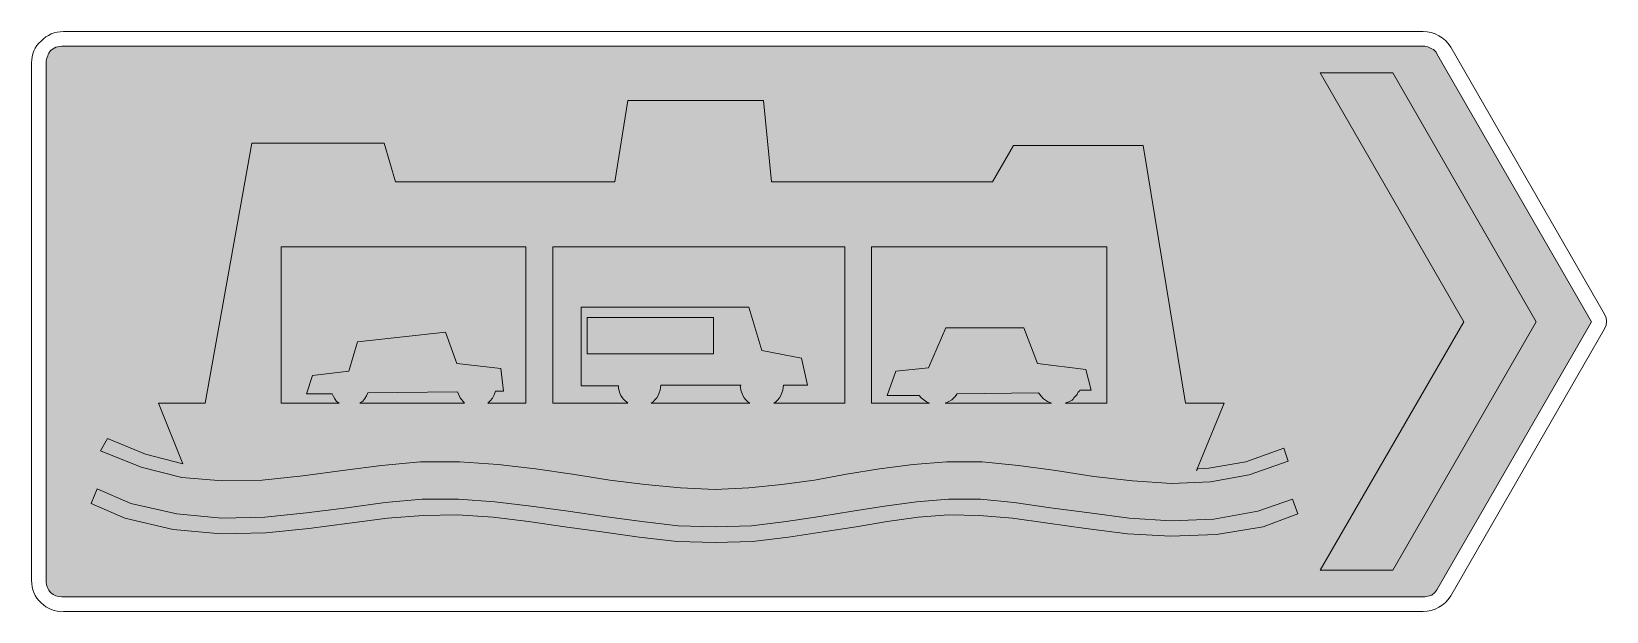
# Model space of a CAD drawing. Header units: metres. Extents: x 10 to 557, y 36 to 238.
import ezdxf

# ---------------------------------------------------------------- set-up
doc = ezdxf.new("R2010")
doc.units = ezdxf.units.M
for name, color, linetype, true_color in [('FILL_BLACK_000000', 7, 'Continuous', 0x000000), ('FILL_WHITE_FFFFFF', 7, 'Continuous', 0xffffff), ('STROKE_BLACK_000000', 7, 'Continuous', 0x000000), ('STROKE_WHITE_FFFFFF', 7, 'Continuous', 0xffffff)]:
    doc.layers.add(name, color=color, linetype=linetype, true_color=true_color)

msp = doc.modelspace()

# ---------------------------------------------------------------- hatches: boundary and pattern name
at = {"layer": 'FILL_BLACK_000000', "true_color": 0x000000}
h = msp.add_hatch(color=7, dxfattribs=at)
h.dxf.hatch_style = 1
h.paths.add_polyline_path([(551.55, 136.8), (497.85, 43.8), (497.18, 42.9), (496.05, 42), (494.74, 41.59), (493.65, 41.4), (20.55, 41.4), (19.48, 41.47), (18.49, 41.7), (17.55, 42.16), (16.65, 42.9), (16.04, 43.67), (15.56, 44.59), (15.26, 45.56), (15.15, 46.5), (15.15, 227.1), (15.15, 227.4), (15.34, 228.3), (15.75, 229.2), (15.85, 229.65), (16.09, 230.1), (16.65, 231), (18.45, 232.2), (20.55, 232.5), (493.65, 232.5), (494.74, 232.28), (496.05, 231.6), (496.67, 231.32), (497.18, 230.93), (497.57, 230.42), (497.85, 229.8), (551.55, 136.8)])
at = {"layer": 'FILL_WHITE_FFFFFF', "true_color": 0xffffff}
h = msp.add_hatch(color=7, dxfattribs=at)
h.dxf.hatch_style = 1
h.paths.add_polyline_path([(482.55, 50.7), (457.35, 50.7), (507.15, 136.8), (457.35, 223.2), (482.55, 223.2), (532.35, 136.8), (482.55, 50.7)])
h = msp.add_hatch(color=7, dxfattribs=at)
h.dxf.hatch_style = 1
h.paths.add_polyline_path([(418.65, 86.1), (431.55, 88.2), (444.75, 93), (446.25, 88.5), (432.75, 83.7), (419.25, 81.3), (405.75, 80.7), (392.25, 81.6), (378.75, 83.1), (365.55, 85.2), (352.65, 87), (340.05, 88.2), (327.75, 88.2), (316.05, 87.3), (304.35, 85.8), (292.95, 84), (281.85, 81.9), (270.45, 80.4), (259.05, 79.2), (247.35, 78.6), (235.35, 79.2), (223.05, 80.4), (210.75, 81.9), (197.85, 84), (184.95, 85.8), (172.05, 87.3), (158.55, 88.2), (145.05, 88.2), (131.55, 87), (118.05, 85.2), (104.25, 83.4), (90.15, 81.9), (76.35, 81.6), (62.25, 82.8), (48.15, 86.4), (34.05, 92.1), (36.45, 96.3), (49.65, 90.9), (62.55, 87.6), (54.15, 108.6), (70.35, 108.6), (86.55, 198.9), (132.45, 198.9), (136.35, 185.4), (212.55, 185.4), (217.05, 213.6), (264.15, 213.6), (266.85, 185.4), (343.65, 185.4), (350.85, 198), (395.85, 198), (410.55, 108.6), (424.05, 108.6), (414.45, 85.2), (414.75, 85.8), (418.65, 86.1)])
h.paths.add_polyline_path([(202.95, 125.7), (246.75, 125.7), (246.75, 138.3), (202.95, 138.3), (202.95, 125.7)], flags=16)
h.paths.add_polyline_path([(330.56, 110.85), (329.55, 109.8), (328.24, 109.09), (327.15, 108.6), (364.05, 108.6), (362.7, 109.24), (361.35, 110.1), (360.45, 111.04), (359.55, 112.2), (331.35, 111.9), (330.56, 110.85)], flags=16)
h.paths.add_polyline_path([(256.56, 112.2), (256.28, 113.1), (256.11, 114), (256.05, 114.9), (228.45, 114.9), (228.39, 114), (228.23, 113.1), (227.94, 112.2), (227.55, 111.3), (227.05, 110.46), (226.46, 109.73), (225.82, 109.11), (225.15, 108.6), (259.35, 108.6), (258.68, 109.11), (258.04, 109.73), (257.45, 110.46), (256.95, 111.3), (256.56, 112.2)], flags=16)
h.paths.add_polyline_path([(126.29, 111.13), (125.74, 110.18), (125.02, 109.33), (124.05, 108.6), (160.35, 108.6), (158.85, 110.4), (157.95, 112.5), (126.75, 112.2), (126.29, 111.13)], flags=16)
h.paths.add_polyline_path([(114.45, 111.9), (105.45, 111.9), (107.55, 118.2), (120.15, 119.7), (123.15, 129.9), (153.75, 133.2), (157.65, 122.4), (172.95, 120.6), (173.85, 112.8), (171.15, 112.8), (170.64, 111.51), (170.03, 110.36), (169.29, 109.38), (168.45, 108.6), (181.65, 108.6), (181.65, 162.9), (96.75, 162.9), (96.75, 108.6), (116.85, 108.6), (115.95, 109.2), (115.35, 110.1), (114.9, 110.89), (114.45, 111.9)], flags=16)
h.paths.add_polyline_path([(301.65, 162.9), (301.65, 108.6), (321.75, 108.6), (320.68, 109.11), (319.73, 109.73), (318.88, 110.46), (318.15, 111.3), (307.05, 111.3), (310.05, 119.7), (321.45, 120.9), (327.45, 134.7), (354.45, 134.7), (359.25, 122.4), (376.05, 120.3), (377.85, 113.1), (373.95, 113.1), (373.65, 112.69), (373.53, 112.55), (373.35, 112.5), (373.05, 111.6), (371.85, 110.4), (371.57, 110), (371.21, 109.69), (370.35, 109.2), (369.71, 108.9), (368.85, 108.6), (383.25, 108.6), (383.25, 162.9), (301.65, 162.9)], flags=16)
h.paths.add_polyline_path([(292.35, 162.9), (190.95, 162.9), (190.95, 108.6), (217.05, 108.6), (215.65, 109.83), (215.08, 110.52), (214.61, 111.26), (214.24, 112.04), (213.97, 112.86), (213.81, 113.71), (213.75, 114.6), (200.85, 114.6), (200.85, 141.9), (259.05, 141.9), (263.55, 126.9), (277.35, 124.2), (279.45, 114.9), (271.05, 114.9), (270.99, 114), (270.83, 113.1), (270.54, 112.2), (270.15, 111.3), (269.65, 110.46), (269.06, 109.73), (268.42, 109.11), (267.75, 108.6), (292.35, 108.6), (292.35, 162.9)], flags=16)
h = msp.add_hatch(color=7, dxfattribs=at)
h.dxf.hatch_style = 1
h.paths.add_polyline_path([(32.85, 78.9), (44.55, 73.8), (60.45, 70.2), (76.05, 68.7), (91.05, 69), (105.45, 70.5), (119.55, 72.3), (132.75, 74.1), (145.65, 75.3), (158.25, 75.3), (170.85, 74.4), (183.45, 72.9), (196.35, 71.1), (208.95, 69.3), (221.85, 67.5), (234.45, 66), (247.35, 65.7), (259.95, 66), (271.95, 67.5), (283.65, 69.3), (295.05, 71.1), (306.15, 72.9), (317.25, 74.4), (328.35, 75.3), (339.45, 75.3), (351.15, 74.1), (363.75, 72.3), (377.25, 70.5), (391.05, 68.7), (405.45, 67.8), (420.45, 68.4), (435.75, 71.1), (447.75, 75.3), (449.55, 70.2), (437.55, 65.7), (421.35, 63), (405.45, 62.4), (390.45, 63.3), (376.05, 65.1), (362.85, 66.9), (350.55, 68.7), (339.15, 69.6), (328.35, 69.9), (317.85, 69), (307.05, 67.5), (296.25, 65.7), (284.85, 63.9), (272.85, 62.1), (260.25, 60.6), (247.35, 60.3), (234.15, 60.6), (220.95, 62.1), (208.05, 63.9), (195.15, 65.7), (182.55, 67.5), (170.25, 69), (157.95, 69.9), (145.95, 69.6), (133.65, 68.7), (120.45, 66.9), (106.35, 65.1), (91.35, 63.6), (75.75, 63.3), (59.25, 64.8), (42.45, 68.7), (30.75, 73.8), (32.85, 78.9)])

# ---------------------------------------------------------------- linework, layer by layer
at = {"layer": 'FILL_BLACK_000000', "lineweight": 0, "true_color": 0x000000}
msp.add_lwpolyline([(551.55, 136.8), (497.85, 43.8), (497.18, 42.9), (496.05, 42), (494.74, 41.59), (493.65, 41.4), (20.55, 41.4), (19.48, 41.47), (18.49, 41.7), (17.55, 42.16), (16.65, 42.9), (16.04, 43.67), (15.56, 44.59), (15.26, 45.56), (15.15, 46.5), (15.15, 227.1), (15.15, 227.4), (15.34, 228.3), (15.75, 229.2), (15.85, 229.65), (16.09, 230.1), (16.65, 231), (18.45, 232.2), (20.55, 232.5), (493.65, 232.5), (494.74, 232.28), (496.05, 231.6), (496.67, 231.32), (497.18, 230.93), (497.57, 230.42), (497.85, 229.8)], close=True, dxfattribs=at)
at = {"layer": 'FILL_WHITE_FFFFFF', "lineweight": 0, "true_color": 0xffffff}
for points in [[(482.55, 50.7), (457.35, 50.7), (507.15, 136.8), (457.35, 223.2), (482.55, 223.2), (532.35, 136.8)], [(32.85, 78.9), (44.55, 73.8), (60.45, 70.2), (76.05, 68.7), (91.05, 69), (105.45, 70.5), (119.55, 72.3), (132.75, 74.1), (145.65, 75.3), (158.25, 75.3), (170.85, 74.4), (183.45, 72.9), (196.35, 71.1), (208.95, 69.3), (221.85, 67.5), (234.45, 66), (247.35, 65.7), (259.95, 66), (271.95, 67.5), (283.65, 69.3), (295.05, 71.1), (306.15, 72.9), (317.25, 74.4), (328.35, 75.3), (339.45, 75.3), (351.15, 74.1), (363.75, 72.3), (377.25, 70.5), (391.05, 68.7), (405.45, 67.8), (420.45, 68.4), (435.75, 71.1), (447.75, 75.3), (449.55, 70.2), (437.55, 65.7), (421.35, 63), (405.45, 62.4), (390.45, 63.3), (376.05, 65.1), (362.85, 66.9), (350.55, 68.7), (339.15, 69.6), (328.35, 69.9), (317.85, 69), (307.05, 67.5), (296.25, 65.7), (284.85, 63.9), (272.85, 62.1), (260.25, 60.6), (247.35, 60.3), (234.15, 60.6), (220.95, 62.1), (208.05, 63.9), (195.15, 65.7), (182.55, 67.5), (170.25, 69), (157.95, 69.9), (145.95, 69.6), (133.65, 68.7), (120.45, 66.9), (106.35, 65.1), (91.35, 63.6), (75.75, 63.3), (59.25, 64.8), (42.45, 68.7), (30.75, 73.8)]]:
    msp.add_lwpolyline(points, close=True, dxfattribs=at)
at = {"layer": 'FILL_WHITE_FFFFFF', "lineweight": 0, "true_color": 0x000000}
for points in [[(418.65, 86.1), (431.55, 88.2), (444.75, 93), (446.25, 88.5), (432.75, 83.7), (419.25, 81.3), (405.75, 80.7), (392.25, 81.6), (378.75, 83.1), (365.55, 85.2), (352.65, 87), (340.05, 88.2), (327.75, 88.2), (316.05, 87.3), (304.35, 85.8), (292.95, 84), (281.85, 81.9), (270.45, 80.4), (259.05, 79.2), (247.35, 78.6), (235.35, 79.2), (223.05, 80.4), (210.75, 81.9), (197.85, 84), (184.95, 85.8), (172.05, 87.3), (158.55, 88.2), (145.05, 88.2), (131.55, 87), (118.05, 85.2), (104.25, 83.4), (90.15, 81.9), (76.35, 81.6), (62.25, 82.8), (48.15, 86.4), (34.05, 92.1), (36.45, 96.3), (49.65, 90.9), (62.55, 87.6), (54.15, 108.6), (70.35, 108.6), (86.55, 198.9), (132.45, 198.9), (136.35, 185.4), (212.55, 185.4), (217.05, 213.6), (264.15, 213.6), (266.85, 185.4), (343.65, 185.4), (350.85, 198), (395.85, 198), (410.55, 108.6), (424.05, 108.6), (414.45, 85.2), (414.75, 85.8)], [(114.45, 111.9), (105.45, 111.9), (107.55, 118.2), (120.15, 119.7), (123.15, 129.9), (153.75, 133.2), (157.65, 122.4), (172.95, 120.6), (173.85, 112.8), (171.15, 112.8), (170.64, 111.51), (170.03, 110.36), (169.29, 109.38), (168.45, 108.6), (181.65, 108.6), (181.65, 162.9), (96.75, 162.9), (96.75, 108.6), (116.85, 108.6), (115.95, 109.2), (115.35, 110.1), (114.9, 110.89)], [(292.35, 162.9), (190.95, 162.9), (190.95, 108.6), (217.05, 108.6), (215.65, 109.83), (215.08, 110.52), (214.61, 111.26), (214.24, 112.04), (213.97, 112.86), (213.81, 113.71), (213.75, 114.6), (200.85, 114.6), (200.85, 141.9), (259.05, 141.9), (263.55, 126.9), (277.35, 124.2), (279.45, 114.9), (271.05, 114.9), (270.99, 114), (270.83, 113.1), (270.54, 112.2), (270.15, 111.3), (269.65, 110.46), (269.06, 109.73), (268.42, 109.11), (267.75, 108.6), (292.35, 108.6)], [(301.65, 162.9), (301.65, 108.6), (321.75, 108.6), (320.68, 109.11), (319.73, 109.73), (318.88, 110.46), (318.15, 111.3), (307.05, 111.3), (310.05, 119.7), (321.45, 120.9), (327.45, 134.7), (354.45, 134.7), (359.25, 122.4), (376.05, 120.3), (377.85, 113.1), (373.95, 113.1), (373.65, 112.69), (373.53, 112.55), (373.35, 112.5), (373.05, 111.6), (371.85, 110.4), (371.57, 110), (371.21, 109.69), (370.35, 109.2), (369.71, 108.9), (368.85, 108.6), (383.25, 108.6), (383.25, 162.9)], [(202.95, 125.7), (246.75, 125.7), (246.75, 138.3), (202.95, 138.3)], [(256.56, 112.2), (256.28, 113.1), (256.11, 114), (256.05, 114.9), (228.45, 114.9), (228.39, 114), (228.23, 113.1), (227.94, 112.2), (227.55, 111.3), (227.05, 110.46), (226.46, 109.73), (225.82, 109.11), (225.15, 108.6), (259.35, 108.6), (258.68, 109.11), (258.04, 109.73), (257.45, 110.46), (256.95, 111.3)], [(126.29, 111.13), (125.74, 110.18), (125.02, 109.33), (124.05, 108.6), (160.35, 108.6), (158.85, 110.4), (157.95, 112.5), (126.75, 112.2)], [(330.56, 110.85), (329.55, 109.8), (328.24, 109.09), (327.15, 108.6), (364.05, 108.6), (362.7, 109.24), (361.35, 110.1), (360.45, 111.04), (359.55, 112.2), (331.35, 111.9)]]:
    msp.add_lwpolyline(points, close=True, dxfattribs=at)
at = {"layer": 'STROKE_BLACK_000000', "lineweight": 0, "true_color": 0x000000}
msp.add_lwpolyline([(502.65, 232.2), (501.79, 233.38), (500.81, 234.44), (499.72, 235.36), (498.52, 236.14), (497.25, 236.76), (495.9, 237.22), (494.5, 237.5), (493.05, 237.6), (21.15, 237.6), (20.04, 237.54), (18.96, 237.38), (17.92, 237.11), (16.91, 236.74), (15.95, 236.27), (15.03, 235.7), (14.17, 235.04), (13.35, 234.3), (12.61, 233.57), (11.95, 232.75), (11.38, 231.85), (10.91, 230.89), (10.54, 229.88), (10.27, 228.86), (10.11, 227.82), (10.05, 226.8), (10.05, 47.1), (10.11, 45.99), (10.27, 44.91), (10.54, 43.87), (10.91, 42.86), (11.38, 41.9), (11.95, 40.98), (12.61, 40.12), (13.35, 39.3), (14.17, 38.57), (15.03, 37.95), (15.95, 37.43), (16.91, 37.01), (17.92, 36.7), (18.96, 36.47), (21.15, 36.3), (493.05, 36.3), (494.5, 36.4), (495.9, 36.68), (497.25, 37.14), (498.52, 37.76), (499.72, 38.54), (500.81, 39.46), (501.79, 40.52), (502.65, 41.7), (556.05, 134.4), (556.56, 135.62), (556.73, 136.95), (556.56, 138.28), (556.05, 139.5), (502.65, 232.2)], dxfattribs=at)
at = {"layer": 'STROKE_WHITE_FFFFFF', "lineweight": 0, "true_color": 0xffffff}
for points in [[(256.05, 114.9), (256.35, 114.9)], [(171.15, 112.8), (171.45, 112.8)], [(124.05, 108.6), (124.35, 108.6)], [(124.05, 108.6), (124.35, 108.6)]]:
    msp.add_lwpolyline(points, dxfattribs=at)

doc.saveas('drawing.dxf')
